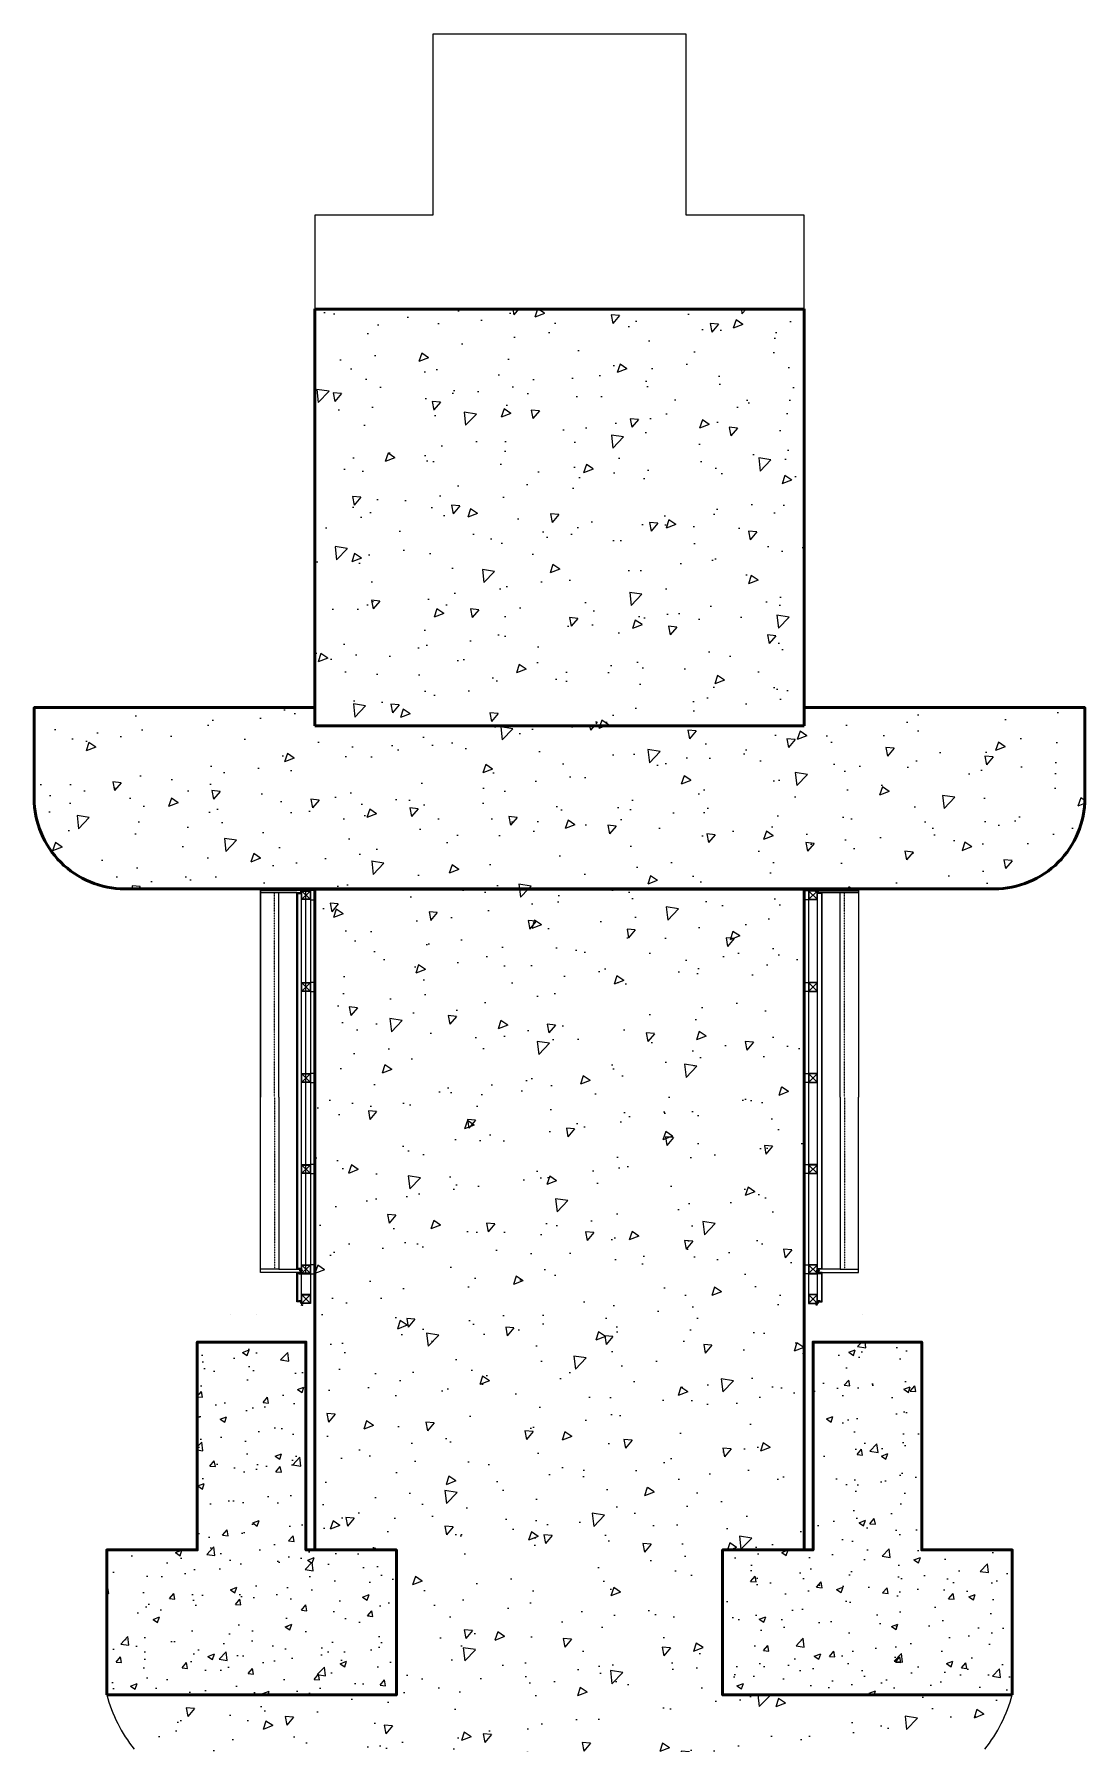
# Model space of a CAD drawing. Header units: millimetres. Extents: x -7838 to 162527, y -32093 to 60038.
# Drawn here: x 10773 to 16573, y -1057 to 8381 of the extents above; entities that cross this region are included whole.
import ezdxf

# ---------------------------------------------------------------- set-up
doc = ezdxf.new("R2010")
doc.units = ezdxf.units.MM
doc.linetypes.add('2002-AR-CONC-PL.$0$2002-AR-CONC-PL.$0$HIDDEN2', pattern=[0.1875, 0.125, -0.0625])
for name, color, linetype, lineweight in [('A-COLS', 1, 'Continuous', 9), ('A-DETL-HLIN 2', 5, 'Continuous', 50), ('S-COLS', 1, 'Continuous', 9)]:
    doc.layers.add(name, color=color, linetype=linetype, lineweight=lineweight)
for name, color, linetype in [('AR_SECTION', 7, 'Continuous'), ('AR_TVM', 7, 'Continuous'), ('WALL', 3, 'Continuous')]:
    doc.layers.add(name, color=color, linetype=linetype)
pattern_1 = [(230, (144275.53, 163478.44), (-546.554, 47.8173), [57.15, -628.65]), (175, (144275.53, 163478.44), (105.7303, -573.1705), [45.72, -502.9218]), (280.45144, (144230, 163482.4), (-440.8237, -525.3533), [48.57, -534.2707]), (226.1842, (144275.5, 163326.04), (-813.237, 126.127), [85.725, -942.975]), (276.6356, (144207.8, 163336.55), (-712.2124, -742.2784), [72.855, -801.407]), (171.1842, (144275.5, 163326), (-712.2124, -742.278), [68.58, -754.379]), (201, (144199.33, 163364.14), (-454.8432, 306.7956), [57.15, -628.65]), (146, (144199.33, 163364.14), (-185.406, -552.564), [45.72, -502.92]), (251.45144, (144161.43, 163389.7), (-640.2493, -245.7683), [48.57, -534.2698]), (217.5, (144275.53, 163478.44), (-9.2658, -253.6651), [0, -496.824, 0, -510.54, 0, -504.825]), (187.5, (144275.53, 163478.44), (-200.459, -300.5417), [0, -291.084, 0, -485.394, 0, -192.405]), (147.5, (144445.46, 163478.44), (-406.7718, 17.18623), [0, -190.5, 0, -594.36, 0, -788.67]), (137.5, (144521.66, 163478.44), (-444.3875, -76.2795), [0, -247.65, 0, -394.716, 0, -560.07])]

# ---------------------------------------------------------------- blocks, each defined once
blk = doc.blocks.new('CO-B')
at = {"layer": 'AR_SECTION'}
h = blk.add_hatch(dxfattribs=at)
h.set_pattern_fill('AR-CONC', color=251, scale=2, style=0)
h.paths.add_polyline_path([(161156.3, 86579.2), (162756.3, 86579.2), (162756.3, 87379.2), (162256.3, 87379.2), (162256.3, 88527), (161656.3, 88527), (161656.3, 87379.2), (161156.3, 87379.2)])
h = blk.add_hatch(dxfattribs=at)
h.set_pattern_fill('AR-CONC', color=251, scale=2, style=0)
h.paths.add_polyline_path([(166156.3, 86579.2), (164556.3, 86579.2), (164556.3, 87379.2), (165056.3, 87379.2), (165056.3, 88527), (165656.3, 88527), (165656.3, 87379.2), (166156.3, 87379.2)])
at = {"layer": 'AR_TVM'}
h = blk.add_hatch(dxfattribs=at)
h.set_pattern_fill('AR-CONC', color=251, scale=3, angle=180, style=0)
h.set_pattern_definition(pattern_1)
edge = h.paths.add_edge_path()
edge.add_line((162306.3, 91929.2), (162306.3, 94031.9))
edge.add_line((162306.3, 94031.9), (162306.3, 94229.4))
edge.add_line((162306.3, 94229.4), (162956.3, 94229.4))
edge.add_line((162956.3, 94229.4), (162956.3, 94229.4))
edge.add_line((162956.3, 94229.4), (164356.3, 94229.4))
edge.add_line((164356.3, 94229.4), (164356.3, 94229.4))
edge.add_line((164356.3, 94229.4), (165006.3, 94229.4))
edge.add_line((165006.3, 94229.4), (165006.3, 91929.2))
edge.add_line((165006.3, 91929.2), (163856.3, 91929.2))
edge.add_arc((163656.3, 91929.2), 200, 0, 180)
edge.add_line((163456.3, 91929.2), (162306.3, 91929.2))
h = blk.add_hatch(dxfattribs=at)
h.set_pattern_fill('AR-CONC', color=251, scale=3, angle=180, style=0)
h.set_pattern_definition(pattern_1)
edge = h.paths.add_edge_path()
edge.add_line((162306.3, 91929.2), (162306.3, 92029.2))
edge.add_line((162306.3, 92029.2), (160756.3, 92029.2))
edge.add_line((160756.3, 92029.2), (160756.3, 91529.2))
edge.add_arc((161256.3, 91529.2), 500, 180, 270)
edge.add_line((161256.3, 91029.2), (166056.3, 91029.2))
edge.add_arc((166056.3, 91529.2), 500, 270, 360)
edge.add_line((166556.3, 91529.2), (166556.3, 92029.2))
edge.add_line((166556.3, 92029.2), (165006.3, 92029.2))
edge.add_line((165006.3, 92029.2), (165006.3, 91929.2))
edge.add_line((165006.3, 91929.2), (162306.3, 91929.2))
h = blk.add_hatch(dxfattribs=at)
h.set_pattern_fill('AR-CONC', color=251, scale=3, angle=180, style=0)
h.set_pattern_definition(pattern_1)
h.paths.add_polyline_path([(162756.3, 86579.2), (162756.3, 87379.2), (162306.3, 87379.2), (162306.3, 91029.2), (165006.3, 91029.2), (165006.3, 87379.2), (164556.3, 87379.2), (164556.3, 86579.2), (163372, 86579.2)])
h = blk.add_hatch(dxfattribs=at)
h.set_pattern_fill('AR-CONC', color=251, scale=3, angle=180, style=0)
h.set_pattern_definition(pattern_1)
edge = h.paths.add_edge_path()
edge.add_line((165926.6, 86168.5), (166156.3, 86579.2))
edge.add_line((166156.3, 86579.2), (165006.3, 86579.2))
edge.add_line((165006.3, 86579.2), (162306.3, 86579.2))
edge.add_line((162306.3, 86579.2), (161156.3, 86579.2))
edge.add_line((161156.3, 86579.2), (161344.3, 86228.1))
edge.add_arc((156998.4, 83150.8), 5325.2, 4.61327, 35.30209, ccw=False)
edge.add_line((162306.3, 83579.1), (162306.3, 77079.2))
edge.add_line((162306.3, 77079.2), (165006.3, 77079.2))
edge.add_line((165006.3, 77079.2), (165006.3, 83579.1))
edge.add_line((165006.3, 83579.1), (165006.3, 83579.1))
edge.add_arc((170314.2, 83150.8), 5325.2, 145.48058, 175.38674, ccw=False)
at = {"layer": 'A-COLS', "color": 4}
for centre, start, end in [((161973.9, 86803.7, 242.1), 195.35491, 218.21664), ((165338.7, 86803.7, 242.1), 321.78336, 344.64509)]:
    blk.add_arc(centre, 847.8, start, end, dxfattribs=at)
at = {"layer": 'A-DETL-HLIN 2', "color": 4}
for p, q in [((162306.3, 91929.2, 242.1), (162306.3, 94231.9, 242.1)), ((162306.3, 94229.4, 242.1), (165006.3, 94229.4, 242.1)), ((165006.3, 94231.9, 242.1), (165006.3, 91929.2, 242.1)), ((165006.3, 91929.2, 242.1), (162306.3, 91929.2, 242.1)), ((162306.3, 87379.2, 242.1), (162306.3, 91029.2, 242.1)), ((162306.3, 91027.2, 242.1), (165006.3, 91027.2, 242.1)), ((165006.3, 91027.2, 242.1), (165006.3, 87379.2, 242.1))]:
    blk.add_line(p, q, dxfattribs=at)
at = {"layer": 'A-DETL-HLIN 2', "color": 4, "elevation": 242.1}
blk.add_lwpolyline([(165006.3, 92029.2), (166556.3, 92029.2), (166556.3, 91529.2, -0.414214), (166056.3, 91029.2), (163656.3, 91029.2), (161256.3, 91029.2, -0.414214), (160756.3, 91529.2), (160756.3, 92029.2), (162306.3, 92029.2)], format="xyb", dxfattribs=at)
for points in [[(161156.3, 86579.2), (162756.3, 86579.2), (162756.3, 87379.2), (162256.3, 87379.2), (162256.3, 88527), (161656.3, 88527), (161656.3, 87379.2), (161156.3, 87379.2)], [(166156.3, 86579.2), (164556.3, 86579.2), (164556.3, 87379.2), (165056.3, 87379.2), (165056.3, 88527), (165656.3, 88527), (165656.3, 87379.2), (166156.3, 87379.2)]]:
    blk.add_lwpolyline(points, close=True, dxfattribs=at)
at = {"layer": 'WALL', "color": 1, "elevation": 242.1}
blk.add_lwpolyline([(165006.3, 94229.4), (165006.3, 94747.2), (164356.3, 94747.2), (164356.3, 95747.2), (162956.3, 95747.2), (162956.3, 94747.2), (162306.3, 94747.2), (162306.3, 94229.4)], dxfattribs=at)
blk = doc.blocks.new('odofodlfd')
at = {"color": 8}
for p, q in [((18757.9, -67725.1), (18803.3, -67770.5)), ((18803.3, -67725.1), (18757.9, -67770.5))]:
    blk.add_line(p, q, dxfattribs=at)
at = {"color": 3, "linetype": 'Continuous'}
for points in [[(18805.6, -67722.8), (18805.6, -67772.8), (18755.6, -67772.8), (18755.6, -67722.8)], [(18803.3, -67725.1), (18803.3, -67770.5), (18757.9, -67770.5), (18757.9, -67725.1)]]:
    blk.add_lwpolyline(points, close=True, dxfattribs=at)
blk = doc.blocks.new('RERE')
at = {"color": 8}
for p, q in [((30880, -75163), (30877, -75163)), ((30881, -75143), (30879, -75145)), ((30879, -75148), (30879, -75149)), ((30879, -75149), (30879, -75150)), ((30879, -75151), (30879, -75152)), ((30879, -75152), (30879, -75153)), ((30879, -75154), (30879, -75155)), ((30879, -75155), (30879, -75156)), ((30879, -75157), (30879, -75158)), ((30879, -75158), (30879, -75161)), ((30881, -75142), (30881, -75165)), ((30881, -75143), (30881, -75145)), ((30881, -75163), (30884, -75163)), ((30882, -75146), (30882, -75146)), ((30882, -75147), (30882, -75148)), ((30882, -75149), (30882, -75150)), ((30882, -75150), (30882, -75151)), ((30882, -75152), (30882, -75153)), ((30882, -75153), (30882, -75154)), ((30882, -75155), (30882, -75156)), ((30882, -75156), (30882, -75157)), ((30882, -75158), (30882, -75159)), ((30882, -75159), (30882, -75161)), ((30882, -75159), (30882, -75161))]:
    blk.add_line(p, q, dxfattribs=at)
for points in [[(30880, -75164, -0.112935), (30877, -75163, -0.049876), (30877, -75161), (30885, -75161, -0.049876), (30884, -75163, -0.112935), (30881, -75164), (30881, -75163), (30880, -75163)], [(30882, -75147, 0.088633), (30881, -75147, 0.02265), (30879, -75146, -0.172253), (30879, -75145, 0.051159), (30883, -75147, -0.175035)], [(30882, -75149, 0.088633), (30881, -75148, 0.019108), (30879, -75147, -0.172253), (30879, -75147, 0.045962), (30883, -75148, -0.175035)], [(30882, -75150, 0.088633), (30881, -75150, 0.019108), (30879, -75149, -0.172253), (30879, -75149, 0.045962), (30883, -75150, -0.175035)], [(30882, -75152, 0.088633), (30881, -75151, 0.019108), (30879, -75150, -0.172253), (30879, -75150, 0.045962), (30883, -75151, -0.175035)], [(30882, -75153, 0.088633), (30881, -75153, 0.019108), (30879, -75152, -0.172253), (30879, -75152, 0.045962), (30883, -75153, -0.175035)], [(30882, -75155, 0.088633), (30881, -75154, 0.019108), (30879, -75154, -0.172253), (30879, -75153, 0.045962), (30883, -75154, -0.175035)], [(30882, -75156, 0.088633), (30881, -75156, 0.019108), (30879, -75155, -0.172253), (30879, -75155, 0.045962), (30883, -75156, -0.175035)], [(30882, -75158, 0.088633), (30881, -75157, 0.019108), (30879, -75157, -0.172253), (30879, -75156, 0.045962), (30883, -75157, -0.175035)], [(30882, -75159, 0.088633), (30881, -75159, 0.019108), (30879, -75158, -0.172253), (30879, -75158, 0.045962), (30883, -75159, -0.175035)]]:
    blk.add_lwpolyline(points, format="xyb", close=True, dxfattribs=at)
for points in [[(30882, -75146, 0.118829), (30881, -75145, 0.008765), (30880, -75145, -0.172253)], [(30882, -75145, -0.175035), (30882, -75146, 0.118829)]]:
    blk.add_lwpolyline(points, format="xyb", dxfattribs=at)
for centre, radius, start, end in [((30882, -75147), 3.04, 160.5824, 180), ((30875, -75173), 27.5, 74.8121, 82.581), ((30875, -75181), 33.6, 76.2776, 83.3035), ((30875, -75182), 33.6, 76.2776, 83.3035), ((30875, -75184), 33.6, 76.2776, 83.3035), ((30875, -75185), 33.6, 76.2776, 83.3035), ((30875, -75187), 33.6, 76.2776, 83.3035), ((30875, -75188), 33.6, 76.2776, 83.3035), ((30875, -75190), 33.6, 76.2776, 83.3035), ((30875, -75192), 33.6, 76.2776, 83.3035), ((30880, -75153), 7.89, 71.8171, 89.3728), ((30879, -75147), 3.04, 9.6975, 26.5651)]:
    blk.add_arc(centre, radius, start, end, dxfattribs=at)
blk = doc.blocks.new('oogfogityr')
at = {"color": 1}
for p, q in [((32930.8, -60905.2), (32830.8, -60905.2)), ((32830.8, -62985.3), (32930.8, -62985.3))]:
    blk.add_line(p, q, dxfattribs=at)
at = {"color": 8}
for p, q in [((32730.8, -63003.3), (32730.8, -62985.3)), ((32948.8, -63003.3), (32730.8, -63003.3))]:
    blk.add_line(p, q, dxfattribs=at)
at = {"color": 2}
for p, q in [((32952.8, -63165.3), (32930.8, -63165.3)), ((32952.8, -63161.3), (32935.5, -63161.3)), ((32952.8, -63165.3), (32952.8, -63161.3))]:
    blk.add_line(p, q, dxfattribs=at)
at = {"color": 8}
blk.add_lwpolyline([(32952.8, -60895.2), (32730.8, -60895.2), (32730.8, -60905.2), (32952.8, -60905.2)], close=True, dxfattribs=at)
at = {"color": 1}
for points in [[(32830.8, -62035.1), (32830.8, -60905.2), (32730.8, -60905.2), (32730.8, -62035.1)], [(32830.8, -62035.1), (32830.8, -62985.3), (32730.8, -62985.3), (32730.8, -62035.1)]]:
    blk.add_lwpolyline(points, dxfattribs=at)
at = {"color": 2}
for points in [[(32930.8, -62859.4), (32930.8, -60905.2), (32952.8, -60905.2), (32952.8, -60909.2), (32935.5, -60909.2)], [(32934.8, -60909.9), (32934.8, -62859.4)], [(32930.8, -62985.3), (32930.8, -62858.4)], [(32934.8, -62858.4), (32934.8, -62980.6)], [(32930.8, -62985.3), (32948.1, -62985.3)], [(32930.8, -63165.3), (32930.8, -63004.3), (32952.8, -63004.3), (32952.8, -63008.3), (32935.5, -63008.3)], [(32934.8, -63009), (32934.8, -63160.6)], [(32948.8, -62986), (32948.8, -63003.3), (32952.8, -63003.3), (32952.8, -62981.3), (32935.5, -62981.3)]]:
    blk.add_lwpolyline(points, dxfattribs=at)
at = {"color": 2, "ltscale": 0.1}
for points in [[(32934.8, -60909.9), (32931.8, -60906.9), (32931.8, -60906.2), (32932.5, -60906.2), (32935.5, -60909.2)], [(32934.8, -62980.6), (32931.8, -62983.6), (32931.8, -62984.3), (32932.5, -62984.3), (32935.5, -62981.3)], [(32934.8, -63009), (32931.8, -63006), (32931.8, -63005.3), (32932.5, -63005.3), (32935.5, -63008.3)], [(32948.1, -62985.3), (32951.1, -62982.3), (32951.8, -62982.3), (32951.8, -62983), (32948.8, -62986)], [(32934.8, -63160.6), (32931.8, -63163.6), (32931.8, -63164.3), (32932.5, -63164.3), (32935.5, -63161.3)]]:
    blk.add_lwpolyline(points, dxfattribs=at)
at = {"color": 1, "ltscale": 0.1}
for points in [[(32953.8, -60895.2), (32953.8, -60910.2), (32938.8, -60910.2), (32938.8, -60911.2), (32954.8, -60911.2), (32954.8, -60895.2)], [(32953.8, -62986.3), (32953.8, -63009.3), (32940.8, -63009.3), (32940.8, -63010.3), (32954.8, -63010.3), (32954.8, -62986.3)], [(32953.8, -63175.3), (32953.8, -63160.3), (32940.8, -63160.3), (32940.8, -63159.3), (32954.8, -63159.3), (32954.8, -63175.3)]]:
    blk.add_lwpolyline(points, close=True, dxfattribs=at)
at = {"color": 1}
for points in [[(32955.8, -60895.2), (33005.8, -60895.2), (33005.8, -63125.3), (32955.8, -63125.3)], [(33030.8, -61402.7), (33005.8, -61402.7), (33005.8, -61452.7), (33030.8, -61452.7)], [(33030.8, -61905.2), (33005.8, -61905.2), (33005.8, -61955.2), (33030.8, -61955.2)], [(33030.8, -62407.8), (33005.8, -62407.8), (33005.8, -62457.8), (33030.8, -62457.8)], [(32955.8, -63010.3), (33005.8, -63010.3), (33005.8, -63125.3), (32955.8, -63125.3)], [(33030.8, -62960.3), (33005.8, -62960.3), (33005.8, -63010.3), (33030.8, -63010.3)]]:
    blk.add_lwpolyline(points, close=True, dxfattribs=at)
at = {"color": 1, "elevation": 0}
blk.add_lwpolyline([(33030.8, -60895.2), (33005.8, -60895.2), (33005.8, -60945.2), (33030.8, -60945.2)], close=True, dxfattribs=at)
at = {"color": 8, "ltscale": 0.1}
for centre, radius, start, end in [((32945.4, -60889.5), 11.8, 331.45472, 21.76926), ((32946.4, -60889.5), 11.8, 331.45472, 21.76926), ((32947.4, -60889.5), 11.8, 331.45472, 21.76926), ((32948.4, -60889.5), 11.8, 331.45472, 21.76926), ((32949.4, -60889.5), 11.8, 331.45472, 21.76926), ((32950.4, -60889.5), 11.8, 331.45472, 21.76926), ((32949, -63180.3), 8.41, 323.50843, 36.49157), ((32950, -63180.3), 8.41, 323.50843, 36.49157), ((32951, -63180.3), 8.41, 323.50843, 36.49157), ((32952, -63180.3), 8.41, 323.50843, 36.49157), ((32953, -63180.3), 8.41, 323.50843, 36.49157), ((32954, -63180.3), 8.41, 323.50843, 36.49157), ((32955, -63180.3), 8.41, 323.50843, 36.49157)]:
    blk.add_arc(centre, radius, start, end, dxfattribs=at)
at = {"layer": 'S-COLS', "color": 8, "linetype": '2002-AR-CONC-PL.$0$2002-AR-CONC-PL.$0$HIDDEN2', "ltscale": 0.3}
for q in [(32807.4, -60905.2), (32807.4, -62985.3, 0)]:
    blk.add_line((32807.4, -62035.1, 0), q, dxfattribs=at)
at = {"color": 8, "rotation": 270}
for p, xscale, yscale, zscale in [((89324.6, -37739.7), 0.7500000000000022, 0.7500000000000022, 0.7500000000000022), ((89319.6, -39831.7), 0.7500000000000018, 0.7500000000000018, 0.7500000000000018), ((89324.6, -40009.4), 0.7500000000000018, 0.7500000000000018, 0.7500000000000018)]:
    blk.add_blockref('RERE', p, dxfattribs=dict(at, xscale=xscale, yscale=yscale, zscale=zscale))
at = {"color": 8}
for p in [(14200.1, 6827.7), (14200.1, 6320.1, 0), (14200.1, 5817.6, 0), (14200.1, 5315.1, 0), (14200.1, 4762.5), (14200.1, 4597.5)]:
    blk.add_blockref('odofodlfd', p, dxfattribs=at)

msp = doc.modelspace()

# ---------------------------------------------------------------- linework, layer by layer
for p, q in [((12022.81644, 1545.17917), (12022.81644, 3653.31611)), ((12272.81644, 1538.17917), (12272.81644, 3653.31611)), ((15122.81644, 1563.17917), (15122.81644, 3643.31611))]:
    msp.add_line(p, q)
at = {"layer": 'AR_TVM'}
msp.add_line((11857.80011, 1313.18078), (11857.80011, 1313.17837), dxfattribs=at)
at = {"layer": 'AR_TVM', "color": 6}
for p, q in [((11997.95244, 1313.18078), (11997.95244, 1313.18078)), ((15347.68044, 1313.18078), (15347.68044, 1313.18078))]:
    msp.add_line(p, q, dxfattribs=at)

# ---------------------------------------------------------------- block references
msp.add_blockref('CO-B', (-149983.48317, -87365.86845, -242.14841))
at = {"color": 8}
msp.add_blockref('oogfogityr', (-20707.95266, 64548.49548), dxfattribs=at)
at = {"color": 8, "xscale": -1}
msp.add_blockref('oogfogityr', (48053.58554, 64548.49548), dxfattribs=at)

doc.saveas('drawing.dxf')
